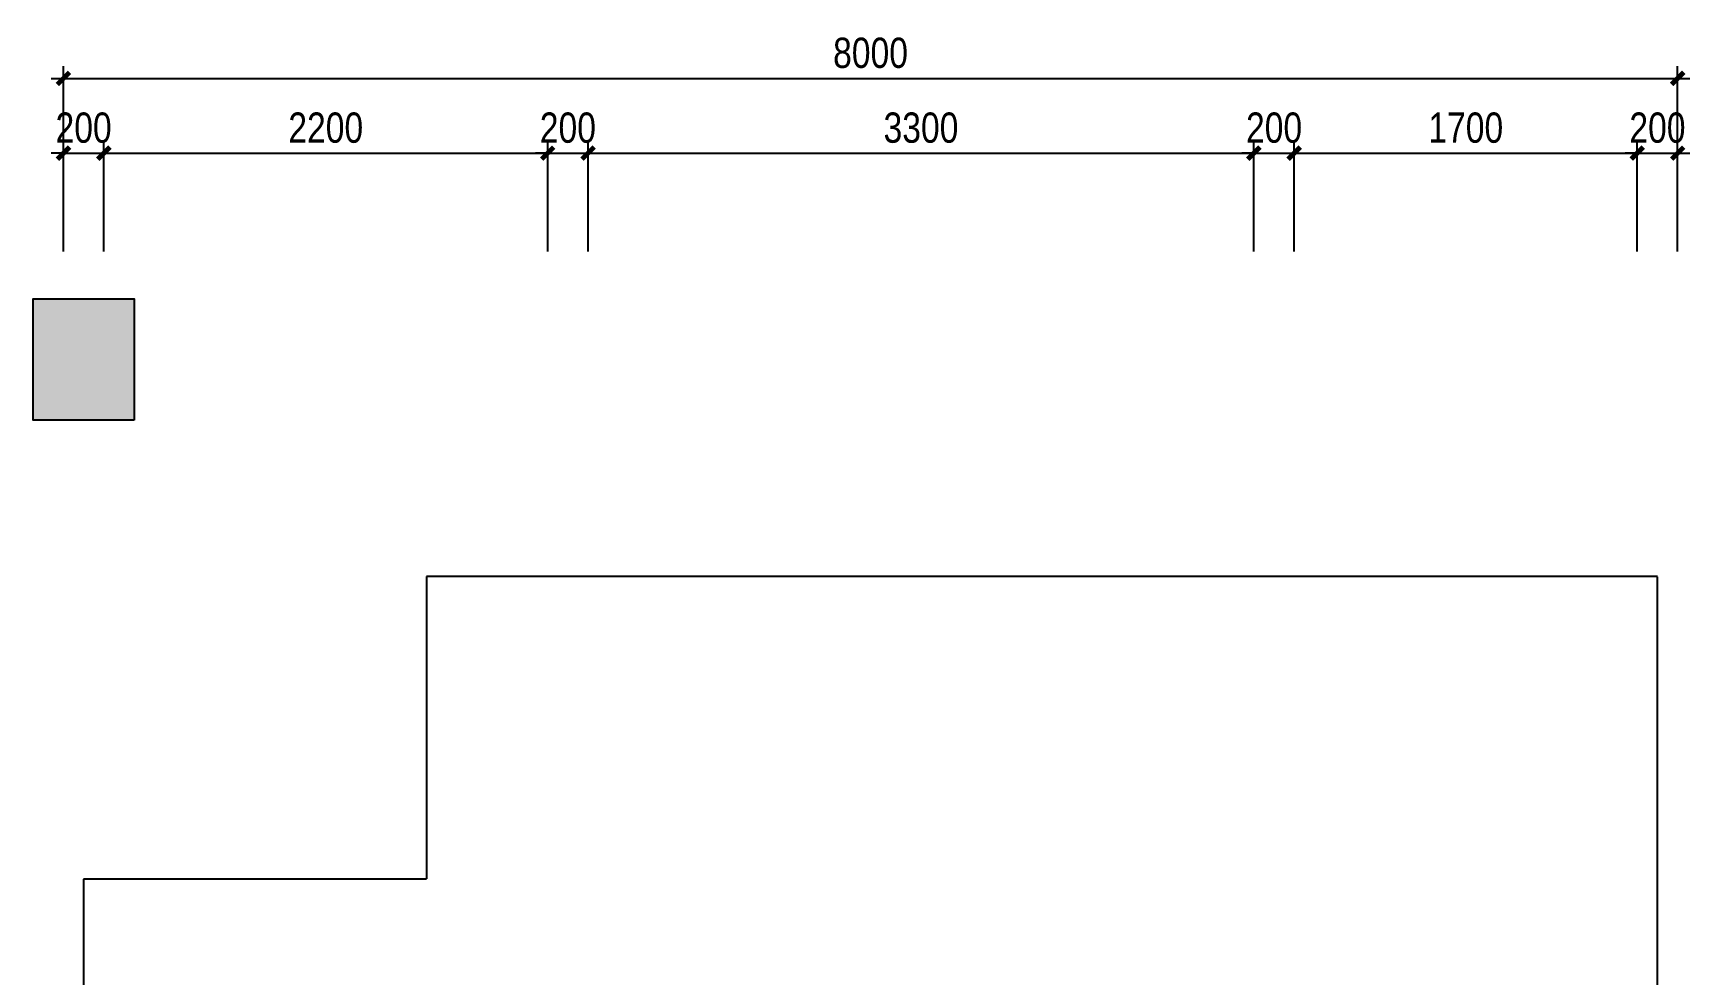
# Model space of a CAD drawing. Extents: x 160245 to 405305, y -111140 to 232735.
# Drawn here: x 331670 to 339891, y 54735 to 59402 of the extents above; entities that cross this region are included whole.
import ezdxf

# ---------------------------------------------------------------- set-up
doc = ezdxf.new("R2010")
doc.units = 0
doc.header["$LTSCALE"] = 10
doc.header["$MEASUREMENT"] = 0
doc.linetypes.add('HIDDEN', pattern=[0.375, 0.25, -0.125])
doc.layers.get('Defpoints').update_dxf_attribs({"color": 229})
for name, color, linetype in [('P-O wall 原始墙体', 245, 'Continuous'), ('P-o 原建筑尺寸', 8, 'Continuous'), ('P-Stair 楼梯（原建筑设备）', 159, 'Continuous'), ('PUB_HATCH', 8, 'Continuous')]:
    doc.layers.add(name, color=color, linetype=linetype)
doc.styles.add('PDC DIM', font='PMingLiU-ExtB.ttf', dxfattribs={"width": 0.85})
doc.dimstyles.new('PDC-A2', dxfattribs={"dimscale": 0, "dimtxt": 2.5, "dimasz": 1, "dimexe": 1, "dimexo": 1, "dimgap": 0.7, "dimtad": 1, "dimdec": 0, "dimtxsty": 'PDC DIM', "dimblk": 'ARCHTICK', "dimcen": 1, "dimdle": 1, "dimclrd": 8, "dimclre": 8, "dimclrt": 9, "dimadec": 0, "dimazin": 0, "dimtfac": 1, "dimtdec": 0, "dimtix": 1, "dimtmove": 2, "dimatfit": 3, "dimldrblk": 'PDC A2 T R', "dimfxl": 10, "dimfxlon": 1, "dimarcsym": 0})

# ---------------------------------------------------------------- blocks, each defined once
blk = doc.blocks.new('_FZH')
blk.add_lwpolyline([(-0.5, -0.5), (0.5, -0.5), (0.5, 0.5), (-0.5, 0.5)], close=True)
at = {"layer": 'PUB_HATCH'}
blk.add_solid([(-0.5, -0.5), (0.5, -0.5), (-0.5, 0.5), (0.5, 0.5)], dxfattribs=at)
blk = doc.blocks.new('_ArchTick')
at = {"color": 0, "linetype": 'ByBlock', "const_width": 0.4}
blk.add_lwpolyline([(-0.5, -0.5), (0.5, 0.5)], dxfattribs=at)
blk = doc.blocks.new('*D1861')
at = {"layer": 'Defpoints', "color": 0, "transparency": 16777216}
for p in [(332020.2, 58807.2), (331820.2, 58259.7), (332020.2, 58259.7)]:
    blk.add_point(p, dxfattribs=at)
at = {"layer": 'P-o 原建筑尺寸', "color": 8, "lineweight": -2, "transparency": 16777216}
for p, q in [((331820.2, 58319.7), (331820.2, 58867.2)), ((332020.2, 58319.7), (332020.2, 58867.2)), ((331820.2, 58807.2), (331760.2, 58807.2)), ((331820.2, 58807.2), (332020.2, 58807.2)), ((332020.2, 58807.2), (332080.2, 58807.2))]:
    blk.add_line(p, q, dxfattribs=at)
at = {"layer": 'P-o 原建筑尺寸', "color": 8, "lineweight": -2, "transparency": 16777216, "xscale": 60, "yscale": 60, "zscale": 60}
blk.add_blockref('_ArchTick', (331820.2, 58807.2), dxfattribs=at)
at = {"layer": 'P-o 原建筑尺寸', "color": 8, "lineweight": -2, "transparency": 16777216, "xscale": 60, "yscale": 60, "zscale": 60, "rotation": 180}
blk.add_blockref('_ArchTick', (332020.2, 58807.2), dxfattribs=at)
at = {"layer": 'P-o 原建筑尺寸', "color": 9, "transparency": 16777216, "insert": (331920.2, 58932.7), "char_height": 150, "attachment_point": 5, "style": 'PDC DIM'}
blk.add_mtext('200', dxfattribs=at)
blk = doc.blocks.new('PDC A2 T R')
at = {"color": 0, "linetype": 'ByBlock'}
blk.add_line((0, 0), (-2, 0), dxfattribs=at)
for points in [[(-2.15, 0.89), (-1.49, 1.35), (-0.6, 0), (0, 0)], [(-2.15, -0.89), (-1.49, -1.35), (-0.6, 0), (0, 0)]]:
    blk.add_solid(points, dxfattribs=at)
blk = doc.blocks.new('*D1862')
at = {"layer": 'Defpoints', "color": 0, "transparency": 16777216}
for p in [(334220.2, 58807.2), (332020.2, 58259.7), (334220.2, 58259.7)]:
    blk.add_point(p, dxfattribs=at)
at = {"layer": 'P-o 原建筑尺寸', "color": 8, "lineweight": -2, "transparency": 16777216}
for p, q in [((332020.2, 58319.7), (332020.2, 58867.2)), ((334220.2, 58319.7), (334220.2, 58867.2)), ((331960.2, 58807.2), (334280.2, 58807.2))]:
    blk.add_line(p, q, dxfattribs=at)
at = {"layer": 'P-o 原建筑尺寸', "color": 8, "lineweight": -2, "transparency": 16777216, "xscale": 60, "yscale": 60, "zscale": 60, "rotation": 180}
blk.add_blockref('_ArchTick', (332020.2, 58807.2), dxfattribs=at)
at = {"layer": 'P-o 原建筑尺寸', "color": 8, "lineweight": -2, "transparency": 16777216, "xscale": 60, "yscale": 60, "zscale": 60}
blk.add_blockref('_ArchTick', (334220.2, 58807.2), dxfattribs=at)
at = {"layer": 'P-o 原建筑尺寸', "color": 9, "transparency": 16777216, "insert": (333120.2, 58932.7), "char_height": 150, "attachment_point": 5, "style": 'PDC DIM'}
blk.add_mtext('2200', dxfattribs=at)
blk = doc.blocks.new('*D1863')
at = {"layer": 'Defpoints', "color": 0, "transparency": 16777216}
for p in [(334420.2, 58807.2), (334220.2, 58259.7), (334420.2, 58259.7)]:
    blk.add_point(p, dxfattribs=at)
at = {"layer": 'P-o 原建筑尺寸', "color": 8, "lineweight": -2, "transparency": 16777216}
for p, q in [((334220.2, 58319.7), (334220.2, 58867.2)), ((334420.2, 58319.7), (334420.2, 58867.2)), ((334220.2, 58807.2), (334160.2, 58807.2)), ((334220.2, 58807.2), (334420.2, 58807.2)), ((334420.2, 58807.2), (334480.2, 58807.2))]:
    blk.add_line(p, q, dxfattribs=at)
at = {"layer": 'P-o 原建筑尺寸', "color": 8, "lineweight": -2, "transparency": 16777216, "xscale": 60, "yscale": 60, "zscale": 60}
blk.add_blockref('_ArchTick', (334220.2, 58807.2), dxfattribs=at)
at = {"layer": 'P-o 原建筑尺寸', "color": 8, "lineweight": -2, "transparency": 16777216, "xscale": 60, "yscale": 60, "zscale": 60, "rotation": 180}
blk.add_blockref('_ArchTick', (334420.2, 58807.2), dxfattribs=at)
at = {"layer": 'P-o 原建筑尺寸', "color": 9, "transparency": 16777216, "insert": (334320.2, 58932.7), "char_height": 150, "attachment_point": 5, "style": 'PDC DIM'}
blk.add_mtext('200', dxfattribs=at)
blk = doc.blocks.new('*D1864')
at = {"layer": 'Defpoints', "color": 0, "transparency": 16777216}
for p in [(337720.2, 58807.2), (334420.2, 58259.7), (337720.2, 58259.7)]:
    blk.add_point(p, dxfattribs=at)
at = {"layer": 'P-o 原建筑尺寸', "color": 8, "lineweight": -2, "transparency": 16777216}
for p, q in [((334420.2, 58319.7), (334420.2, 58867.2)), ((337720.2, 58319.7), (337720.2, 58867.2)), ((334360.2, 58807.2), (337780.2, 58807.2))]:
    blk.add_line(p, q, dxfattribs=at)
at = {"layer": 'P-o 原建筑尺寸', "color": 8, "lineweight": -2, "transparency": 16777216, "xscale": 60, "yscale": 60, "zscale": 60, "rotation": 180}
blk.add_blockref('_ArchTick', (334420.2, 58807.2), dxfattribs=at)
at = {"layer": 'P-o 原建筑尺寸', "color": 8, "lineweight": -2, "transparency": 16777216, "xscale": 60, "yscale": 60, "zscale": 60}
blk.add_blockref('_ArchTick', (337720.2, 58807.2), dxfattribs=at)
at = {"layer": 'P-o 原建筑尺寸', "color": 9, "transparency": 16777216, "insert": (336070.2, 58932.7), "char_height": 150, "attachment_point": 5, "style": 'PDC DIM'}
blk.add_mtext('3300', dxfattribs=at)
blk = doc.blocks.new('*D1865')
at = {"layer": 'Defpoints', "color": 0, "transparency": 16777216}
for p in [(337920.2, 58807.2), (337720.2, 58259.7), (337920.2, 58259.7)]:
    blk.add_point(p, dxfattribs=at)
at = {"layer": 'P-o 原建筑尺寸', "color": 8, "lineweight": -2, "transparency": 16777216}
for p, q in [((337720.2, 58319.7), (337720.2, 58867.2)), ((337920.2, 58319.7), (337920.2, 58867.2)), ((337720.2, 58807.2), (337660.2, 58807.2)), ((337720.2, 58807.2), (337920.2, 58807.2)), ((337920.2, 58807.2), (337980.2, 58807.2))]:
    blk.add_line(p, q, dxfattribs=at)
at = {"layer": 'P-o 原建筑尺寸', "color": 8, "lineweight": -2, "transparency": 16777216, "xscale": 60, "yscale": 60, "zscale": 60}
blk.add_blockref('_ArchTick', (337720.2, 58807.2), dxfattribs=at)
at = {"layer": 'P-o 原建筑尺寸', "color": 8, "lineweight": -2, "transparency": 16777216, "xscale": 60, "yscale": 60, "zscale": 60, "rotation": 180}
blk.add_blockref('_ArchTick', (337920.2, 58807.2), dxfattribs=at)
at = {"layer": 'P-o 原建筑尺寸', "color": 9, "transparency": 16777216, "insert": (337820.2, 58932.7), "char_height": 150, "attachment_point": 5, "style": 'PDC DIM'}
blk.add_mtext('200', dxfattribs=at)
blk = doc.blocks.new('*D1866')
at = {"layer": 'Defpoints', "color": 0, "transparency": 16777216}
for p in [(339620.2, 58807.2), (337920.2, 58259.7), (339620.2, 58259.7)]:
    blk.add_point(p, dxfattribs=at)
at = {"layer": 'P-o 原建筑尺寸', "color": 8, "lineweight": -2, "transparency": 16777216}
for p, q in [((337920.2, 58319.7), (337920.2, 58867.2)), ((339620.2, 58319.7), (339620.2, 58867.2)), ((337860.2, 58807.2), (339680.2, 58807.2))]:
    blk.add_line(p, q, dxfattribs=at)
at = {"layer": 'P-o 原建筑尺寸', "color": 8, "lineweight": -2, "transparency": 16777216, "xscale": 60, "yscale": 60, "zscale": 60, "rotation": 180}
blk.add_blockref('_ArchTick', (337920.2, 58807.2), dxfattribs=at)
at = {"layer": 'P-o 原建筑尺寸', "color": 8, "lineweight": -2, "transparency": 16777216, "xscale": 60, "yscale": 60, "zscale": 60}
blk.add_blockref('_ArchTick', (339620.2, 58807.2), dxfattribs=at)
at = {"layer": 'P-o 原建筑尺寸', "color": 9, "transparency": 16777216, "insert": (338770.2, 58932.7), "char_height": 150, "attachment_point": 5, "style": 'PDC DIM'}
blk.add_mtext('1700', dxfattribs=at)
blk = doc.blocks.new('*D1867')
at = {"layer": 'Defpoints', "color": 0, "transparency": 16777216}
for p in [(339820.2, 58807.2), (339620.2, 58259.7), (339820.2, 58259.7)]:
    blk.add_point(p, dxfattribs=at)
at = {"layer": 'P-o 原建筑尺寸', "color": 8, "lineweight": -2, "transparency": 16777216}
for p, q in [((339620.2, 58319.7), (339620.2, 58867.2)), ((339820.2, 58319.7), (339820.2, 58867.2)), ((339620.2, 58807.2), (339560.2, 58807.2)), ((339620.2, 58807.2), (339820.2, 58807.2)), ((339820.2, 58807.2), (339880.2, 58807.2))]:
    blk.add_line(p, q, dxfattribs=at)
at = {"layer": 'P-o 原建筑尺寸', "color": 8, "lineweight": -2, "transparency": 16777216, "xscale": 60, "yscale": 60, "zscale": 60}
blk.add_blockref('_ArchTick', (339620.2, 58807.2), dxfattribs=at)
at = {"layer": 'P-o 原建筑尺寸', "color": 8, "lineweight": -2, "transparency": 16777216, "xscale": 60, "yscale": 60, "zscale": 60, "rotation": 180}
blk.add_blockref('_ArchTick', (339820.2, 58807.2), dxfattribs=at)
at = {"layer": 'P-o 原建筑尺寸', "color": 9, "transparency": 16777216, "insert": (339720.2, 58932.7), "char_height": 150, "attachment_point": 5, "style": 'PDC DIM'}
blk.add_mtext('200', dxfattribs=at)
blk = doc.blocks.new('*D1868')
at = {"layer": 'Defpoints', "color": 0, "transparency": 16777216}
for p in [(339820.2, 59177.9), (331820.2, 58259.7), (339820.2, 58259.7)]:
    blk.add_point(p, dxfattribs=at)
at = {"layer": 'P-o 原建筑尺寸', "color": 8, "lineweight": -2, "transparency": 16777216}
for p, q in [((331820.2, 58577.9), (331820.2, 59237.9)), ((339820.2, 58577.9), (339820.2, 59237.9)), ((331760.2, 59177.9), (339880.2, 59177.9))]:
    blk.add_line(p, q, dxfattribs=at)
at = {"layer": 'P-o 原建筑尺寸', "color": 8, "lineweight": -2, "transparency": 16777216, "xscale": 60, "yscale": 60, "zscale": 60, "rotation": 180}
blk.add_blockref('_ArchTick', (331820.2, 59177.9), dxfattribs=at)
at = {"layer": 'P-o 原建筑尺寸', "color": 8, "lineweight": -2, "transparency": 16777216, "xscale": 60, "yscale": 60, "zscale": 60}
blk.add_blockref('_ArchTick', (339820.2, 59177.9), dxfattribs=at)
at = {"layer": 'P-o 原建筑尺寸', "color": 9, "transparency": 16777216, "insert": (335820.2, 59303.4), "char_height": 150, "attachment_point": 5, "style": 'PDC DIM'}
blk.add_mtext('8000', dxfattribs=at)

msp = doc.modelspace()

# ---------------------------------------------------------------- linework, layer by layer
at = {"layer": 'P-Stair 楼梯（原建筑设备）', "linetype": 'HIDDEN'}
msp.add_lwpolyline([(339720.2, 52809.4), (339720.2, 56709.4), (333620.2, 56709.4), (333620.2, 55209.4), (331920.2, 55209.4), (331920.2, 52809.4)], dxfattribs=at)

# ---------------------------------------------------------------- block references
at = {"layer": 'P-O wall 原始墙体', "extrusion": (0, 0, -1), "xscale": 500, "yscale": 600, "zscale": -600}
msp.add_blockref('_FZH', (-331920.2, 57784.4), dxfattribs=at)

# ---------------------------------------------------------------- dimensions: what is measured, and where the dimension line sits
at = {"layer": 'P-o 原建筑尺寸'}
for base, p1, p2, picture, middle in [((339820.2, 59177.9), (331820.2, 58259.7), (339820.2, 58259.7), '*D1868', (335820.2, 59303.4)), ((332020.2, 58807.2), (331820.2, 58259.7), (332020.2, 58259.7), '*D1861', (331920.2, 58932.7)), ((334220.2, 58807.2), (332020.2, 58259.7), (334220.2, 58259.7), '*D1862', (333120.2, 58932.7)), ((334420.2, 58807.2), (334220.2, 58259.7), (334420.2, 58259.7), '*D1863', (334320.2, 58932.7)), ((337720.2, 58807.2), (334420.2, 58259.7), (337720.2, 58259.7), '*D1864', (336070.2, 58932.7)), ((337920.2, 58807.2), (337720.2, 58259.7), (337920.2, 58259.7), '*D1865', (337820.2, 58932.7)), ((339620.2, 58807.2), (337920.2, 58259.7), (339620.2, 58259.7), '*D1866', (338770.2, 58932.7)), ((339820.2, 58807.2), (339620.2, 58259.7), (339820.2, 58259.7), '*D1867', (339720.2, 58932.7))]:
    dim = msp.add_linear_dim(base=base, p1=p1, p2=p2, dimstyle='PDC-A2', override={"dimscale": 60}, dxfattribs=at)
    dim.commit()
    dim.dimension.update_dxf_attribs({"geometry": picture, "text_midpoint": middle})

doc.saveas('drawing.dxf')
